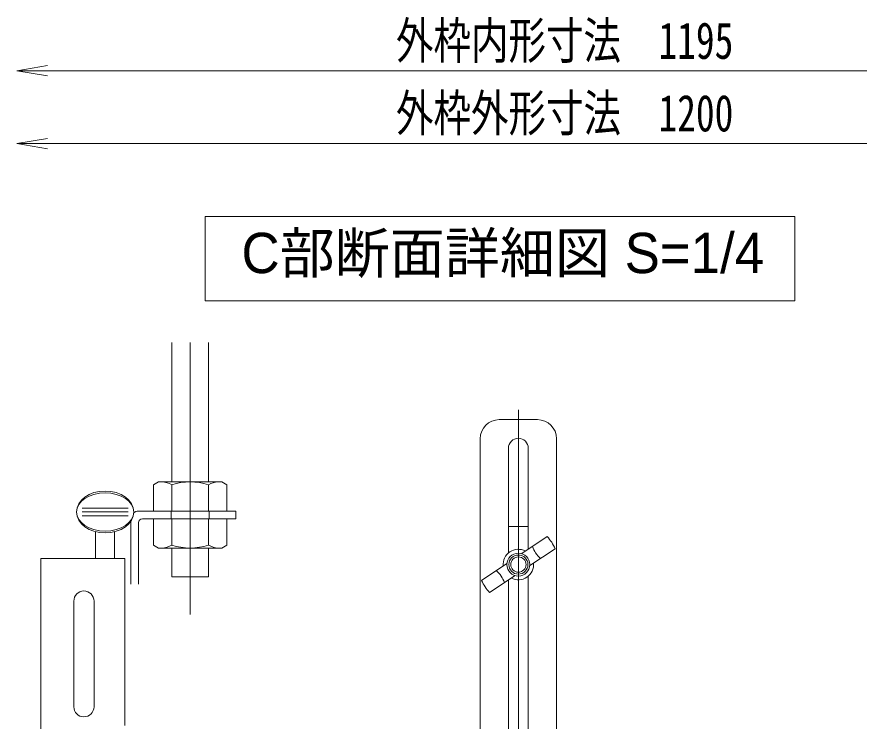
# Model space of a CAD drawing. Units: millimetres, scale not verified, with parts at other scales. Extents: x -1600 to 1600, y -1108 to 1108.
# Drawn here: x -1330.9 to -889.5, y 128.9 to 498.2 of the extents above; entities that cross this region are included whole.
import ezdxf
from ezdxf.enums import TextEntityAlignment as Align

# ---------------------------------------------------------------- set-up
doc = ezdxf.new("R2010")
doc.units = ezdxf.units.MM
doc.header["$LTSCALE"] = 10
doc.linetypes.add('DASHED1', pattern=[1.8, 1.2, -0.6])
doc.layers.add('0-0_moji', color=2, linetype='Continuous')
for name, color, linetype, lineweight in [('0-5_0', 3, 'Continuous', 9), ('0-7_center', 5, 'Continuous', 9), ('0-C_SCREW', 2, 'Continuous', 9), ('0-E_形材', 5, 'Continuous', 9), ('1-1_1', 3, 'Continuous', 9), ('1-2_sunpou', 1, 'Continuous', 9), ('1-3_ﾁｬﾝﾈﾙｷｬｯﾁ', 3, 'Continuous', 9), ('1-5_うちわボルト', 7, 'Continuous', 9)]:
    doc.layers.add(name, color=color, linetype=linetype, lineweight=lineweight)
doc.styles.add('ＭＳ ゴシック', font='')
doc.styles.add('ＭＳ Ｐゴシック', font='')
doc.styles.get('ＭＳ ゴシック').set_extended_font_data('MS Gothic')
doc.styles.get('ＭＳ Ｐゴシック').set_extended_font_data('MS PGothic')

# ---------------------------------------------------------------- blocks, each defined once
blk = doc.blocks.new('_OPEN')
at = {"layer": '0-5_0', "color": 1}
blk.add_line((0, 0), (-10, 0), dxfattribs=at)
blk.add_lwpolyline([(-10, 1.667), (0, 0), (-10, -1.667)], dxfattribs=at)

msp = doc.modelspace()

# ---------------------------------------------------------------- linework, layer by layer
at = {"layer": '0-5_0', "color": 7}
for p, q in [((-1249.7, 254.36), (-1249.7, 327.54)), ((-1230.5, 254.36), (-1230.5, 327.54)), ((-1289.63, 225.04), (-1289.63, 214.21)), ((-1279.63, 225.04), (-1279.63, 214.21)), ((-1249.7, 204.62), (-1249.7, 219.72)), ((-1230.5, 204.62), (-1230.5, 219.72)), ((-1318.23, 214.21), (-1318.23, 105.81)), ((-1249.7, 204.62), (-1230.5, 204.62)), ((-1301.03, 191.91), (-1301.03, 136.51)), ((-1290.43, 191.91), (-1290.43, 136.51))]:
    msp.add_line(p, q, dxfattribs=at)
at = {"layer": '0-5_0', "color": 2}
for p, q in [((-1216.1, 239.04), (-1267.1, 239.04)), ((-1216.1, 239.04), (-1216.1, 235.04)), ((-1216.1, 235.04), (-1265.1, 235.04)), ((-1271.1, 233.86), (-1271.1, 200.82)), ((-1267.1, 233.04), (-1267.1, 200.82))]:
    msp.add_line(p, q, dxfattribs=at)
at = {"layer": '0-5_0', "color": 2, "linetype": 'DASHED1'}
for p, q in [((-1250.1, 239.04), (-1250.1, 235.04)), ((-1230.1, 239.04), (-1230.1, 235.04))]:
    msp.add_line(p, q, dxfattribs=at)
at = {"layer": '0-5_0', "color": 7}
msp.add_lwpolyline([(-1318.23, 214.21), (-1274.23, 214.21), (-1274.23, 126.66)], dxfattribs=at)
at = {"layer": '0-5_0', "color": 2}
for centre, radius, end in [((-1267.1, 235.04), 4, 129.405), ((-1265.1, 233.04), 2, 180)]:
    msp.add_arc(centre, radius, 90, end, dxfattribs=at)
at = {"layer": '0-5_0', "color": 7}
for centre, start, end in [((-1295.73, 191.91), 0, 180), ((-1295.73, 136.51), 180, 0)]:
    msp.add_arc(centre, 5.3, start, end, dxfattribs=at)
at = {"layer": '0-7_center'}
for p, q in [((-1240.1, 184.81), (-1240.1, 327.54)), ((-1068.1, 57.08), (-1068.1, 292.15))]:
    msp.add_line(p, q, dxfattribs=at)
at = {"layer": '0-C_SCREW'}
for p, q in [((-1259.27, 252.85), (-1256.64, 254.36)), ((-1259.27, 252.85), (-1259.27, 239.04)), ((-1256.64, 254.36), (-1223.56, 254.36)), ((-1249.69, 252.85), (-1249.69, 239.04)), ((-1230.52, 252.85), (-1230.52, 239.04)), ((-1223.56, 254.36), (-1220.93, 252.85)), ((-1220.93, 252.85), (-1220.93, 239.04)), ((-1259.27, 239.04), (-1220.93, 239.04)), ((-1259.27, 235.04), (-1220.93, 235.04)), ((-1259.27, 221.24), (-1259.27, 235.04)), ((-1249.69, 221.24), (-1249.69, 235.04)), ((-1230.52, 221.24), (-1230.52, 235.04)), ((-1220.93, 221.24), (-1220.93, 235.04)), ((-1259.27, 221.24), (-1256.64, 219.72)), ((-1223.56, 219.72), (-1220.93, 221.24)), ((-1256.64, 219.72), (-1223.56, 219.72))]:
    msp.add_line(p, q, dxfattribs=at)
for centre, radius, start, end in [((-1255.06, 244.11), 10.26, 58.3966, 88.6791), ((-1240.1, 223.36), 31.01, 71.9951, 108.0049), ((-1225.14, 244.11), 10.26, 91.3209, 121.6034), ((-1255.06, 229.98), 10.26, 271.3209, 301.6034), ((-1240.1, 250.73), 31.01, 251.9951, 288.0049), ((-1225.14, 229.98), 10.26, 238.3966, 268.6791)]:
    msp.add_arc(centre, radius, start, end, dxfattribs=at)
at = {"layer": '0-E_形材'}
for p, q in [((-1053.05, 225.69), (-1066.36, 216.78)), ((-1048.83, 219.37), (-1062.13, 210.47)), ((-1074.07, 211.62), (-1087.38, 202.71)), ((-1069.85, 205.3), (-1083.15, 196.4))]:
    msp.add_line(p, q, dxfattribs=at)
for radius in [6, 5, 4]:
    msp.add_circle((-1068.1, 211.04), radius, dxfattribs=at)
for centre, radius, start, end in [((-1068.1, 211.04), 21, 23.3703, 44.2208), ((-1068.1, 211.04), 8, 62.1549, 185.4362), ((-1046.31, 225.63), 15.32, 199.4327, 228.1583), ((-1089.89, 196.46), 15.32, 19.4327, 48.1583), ((-1068.1, 211.04), 8, 242.1549, 5.4362), ((-1068.1, 211.04), 21, 203.3703, 224.2208)]:
    msp.add_arc(centre, radius, start, end, dxfattribs=at)
at = {"layer": '1-1_1'}
msp.add_lwpolyline([(-1232.14, 393.46), (-923.16, 393.46), (-923.16, 349.38), (-1232.14, 349.38)], close=True, dxfattribs=at)
at = {"layer": '1-2_sunpou'}
for p, q in [((-1314.88, 469.97), (-790, 469.97)), ((-1314.88, 431.76), (-790, 431.76))]:
    msp.add_line(p, q, dxfattribs=at)
at = {"layer": '1-3_ﾁｬﾝﾈﾙｷｬｯﾁ'}
for p, q in [((-1078.1, 287.04), (-1058.1, 287.04)), ((-1088.1, 81.04), (-1088.1, 277.04)), ((-1048.1, 81.04), (-1048.1, 277.04)), ((-1073.3, 217.12), (-1073.3, 272.04)), ((-1062.9, 219.1), (-1062.9, 272.04)), ((-1073.3, 231.04), (-1062.9, 231.04)), ((-1062.9, 81.04), (-1062.9, 204.96)), ((-1073.3, 81.04), (-1073.3, 202.99))]:
    msp.add_line(p, q, dxfattribs=at)
for centre, radius, start, end in [((-1078.1, 277.04), 10, 90, 180), ((-1058.1, 277.04), 10, 0, 90), ((-1068.1, 272.04), 5.2, 0, 180)]:
    msp.add_arc(centre, radius, start, end, dxfattribs=at)
at = {"layer": '1-5_うちわボルト', "color": 2}
for p, q in [((-1296.63, 240.61), (-1272.63, 240.61)), ((-1296.63, 238.61), (-1272.63, 238.61)), ((-1296.63, 236.61), (-1272.63, 236.61))]:
    msp.add_line(p, q, dxfattribs=at)
at = {"layer": '1-5_うちわボルト'}
for p, q in [((-1289.63, 214.21), (-1289.63, 228.24)), ((-1279.63, 214.21), (-1279.63, 228.24))]:
    msp.add_line(p, q, dxfattribs=at)
for ratio in [0.733333, 0.666667]:
    msp.add_ellipse((-1284.63, 238.61), major_axis=(-15, 0), ratio=ratio, dxfattribs=at)

# ---------------------------------------------------------------- block references
at = {"layer": '1-2_sunpou', "xscale": 1.6, "yscale": 1.6, "rotation": 180}
for p in [(-1330.88, 469.97), (-1330.88, 431.76)]:
    msp.add_blockref('_OPEN', p, dxfattribs=at)

# ---------------------------------------------------------------- texts
at = {"layer": '0-0_moji', "style": 'ＭＳ Ｐゴシック'}
msp.add_text('C部断面詳細図 S=1/4', height=21.15, dxfattribs=at).set_placement((-1213.18, 357.5), align=Align.BOTTOM_LEFT)
at = {"layer": '1-2_sunpou', "color": 2, "style": 'ＭＳ ゴシック', "width": 0.75}
for s, p in [('外枠内形寸法\u30001195', (-1132.24, 470.42)), ('外枠外形寸法\u30001200', (-1132.24, 432.39))]:
    msp.add_text(s, height=19.21, dxfattribs=at).set_placement(p, align=Align.BOTTOM_LEFT)

doc.saveas('drawing.dxf')
